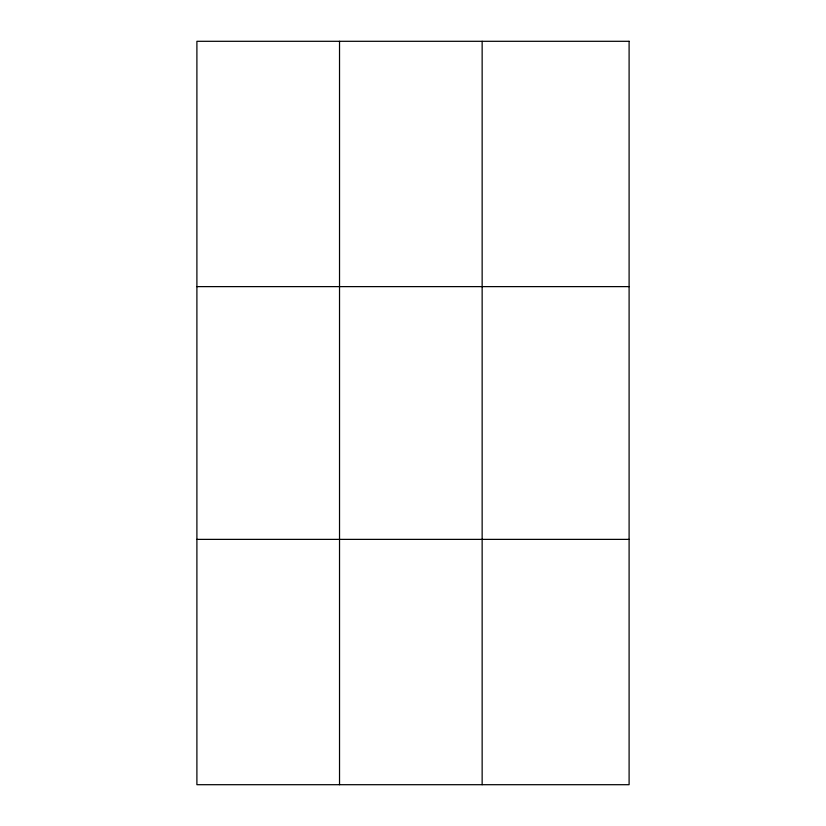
<?xml version="1.0" encoding="UTF-8"?>
<svg xmlns="http://www.w3.org/2000/svg" width="826" height="826" viewBox="0 0 826 826"><rect width="100%" height="100%" fill="white"/><g stroke="black" fill="none" stroke-linecap="round" stroke-linejoin="round"><path stroke-width="1.24" d="M339.527 41.3L339.527 784.7M482.147 41.3L482.147 784.7M196.898 286.622L629.102 286.622M196.898 539.378L629.102 539.378M629.102 41.3L629.102 784.7L196.898 784.7L196.898 41.3L629.102 41.3"/></g></svg>
